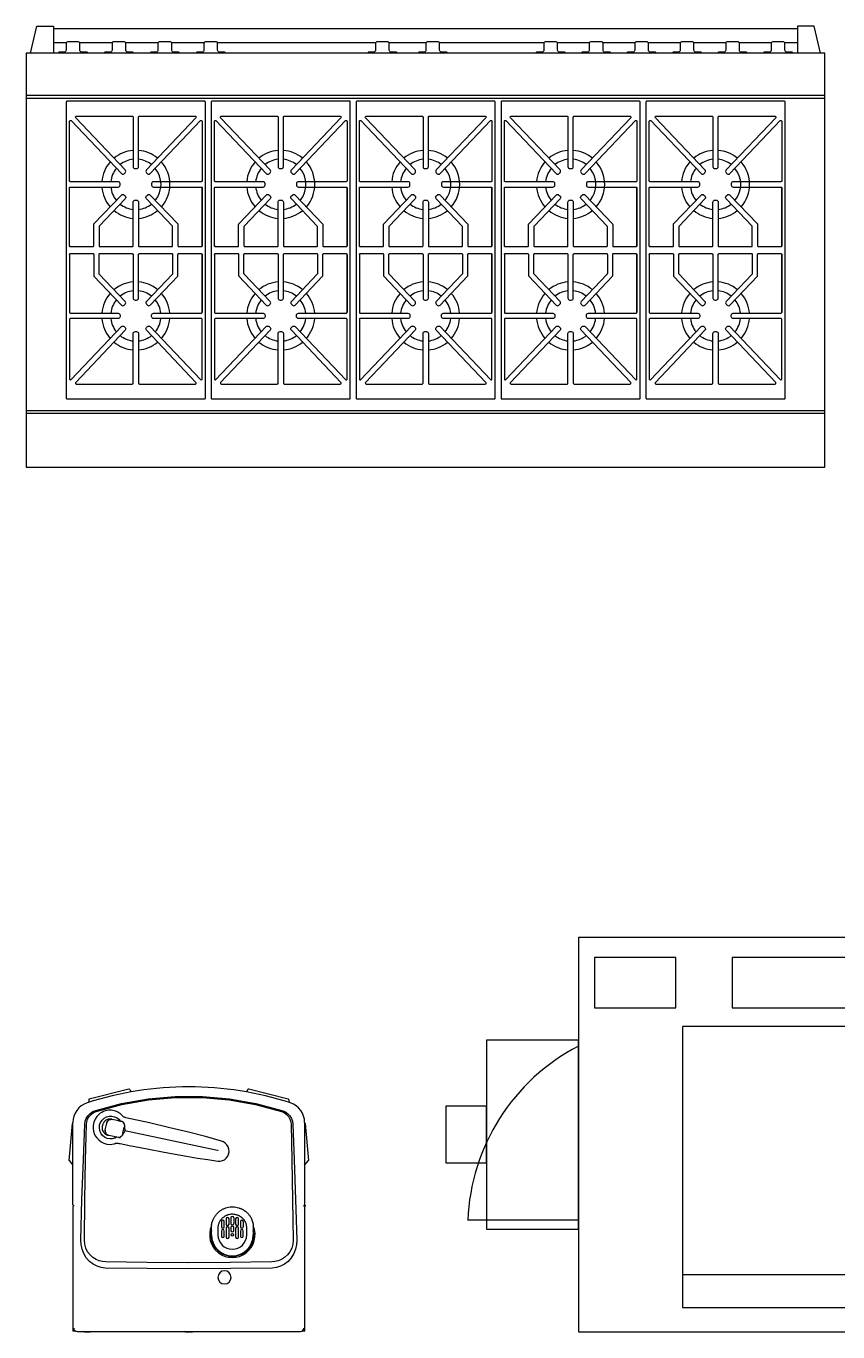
# Model space of a CAD drawing. Header units: inches. Extents: x -39 to 813, y -196 to 380.
# Drawn here: x 521.6 to 583.4, y 96.7 to 195.9 of the extents above; entities that cross this region are included whole.
import ezdxf

# ---------------------------------------------------------------- set-up
doc = ezdxf.new("R2010")
doc.units = ezdxf.units.IN
doc.header["$LTSCALE"] = 0.5
doc.header["$MEASUREMENT"] = 0
doc.layers.add('AB-FIXT', color=1, linetype='Continuous')

# ---------------------------------------------------------------- blocks, each defined once
blk = doc.blocks.new('PL-DrinkFount4')
at = {"ltscale": 0.5}
for p, q in [((-4.562, 18.457), (-7.566, 17.708)), ((-4.495, 18.428), (-4.393, 18.244)), ((4.495, 18.428), (4.393, 18.244)), ((7.566, 17.708), (4.562, 18.457)), ((-7.612, 17.657), (-7.634, 17.441)), ((7.612, 17.657), (7.634, 17.441)), ((-9.104, 13.043), (-8.854, 15.855)), ((-8.813, 15.866), (-8.854, 15.855)), ((2.193, 13.794), (-4.859, 15.293)), ((-4.855, 15.312), (2.193, 13.813)), ((8.813, 15.866), (8.854, 15.855)), ((8.854, 15.855), (9.104, 13.043)), ((-9.104, 13.043), (-8.813, 12.685)), ((2.193, 13.813), (2.194, 13.813)), ((2.194, 13.813), (2.194, 13.813)), ((8.813, 12.685), (9.104, 13.043)), ((2.484, 8.391), (2.484, 7.984)), ((2.702, 7.984), (2.702, 8.391)), ((2.844, 8.591), (2.844, 8.184)), ((3.062, 8.184), (3.062, 8.591)), ((3.204, 8.661), (3.204, 8.254)), ((3.422, 8.661), (3.422, 8.254)), ((3.564, 8.591), (3.564, 8.184)), ((3.782, 8.184), (3.782, 8.591)), ((3.924, 8.391), (3.924, 7.984)), ((4.142, 8.391), (4.142, 7.984)), ((4.907, 7.961), (4.907, 7.38)), ((1.719, 7.38), (1.719, 7.916)), ((2.219, 7.911), (2.219, 7.38)), ((2.484, 7.671), (2.484, 7.279)), ((2.702, 7.279), (2.702, 7.671)), ((2.844, 7.881), (2.844, 7.199)), ((3.062, 7.199), (3.062, 7.881)), ((3.204, 7.941), (3.204, 7.719)), ((3.422, 7.719), (3.422, 7.941)), ((3.564, 7.881), (3.564, 7.199)), ((3.782, 7.199), (3.782, 7.881)), ((3.924, 7.671), (3.924, 7.279)), ((4.142, 7.279), (4.142, 7.671)), ((4.407, 7.38), (4.407, 7.928)), ((-7.943, 0), (-7.973, 0.03)), ((-7.943, 0), (-7.493, 0)), ((-7.463, 0.03), (-7.493, 0)), ((-0.285, 0), (-0.315, 0.03)), ((-0.285, 0), (0.285, 0)), ((0.285, 0), (0.315, 0.03)), ((7.463, 0.03), (7.493, 0)), ((7.973, 0.03), (7.943, 0)), ((7.943, 0), (7.493, 0))]:
    blk.add_line(p, q, dxfattribs=at)
for p, q in [((-8.813, 9.672), (-8.813, 15.922)), ((-5.881, 16.164), (-5.82, 16.157)), ((-5.82, 16.157), (-5.864, 16.164)), ((-5.066, 15.997), (-5.82, 16.157)), ((-5.547, 16.099), (-5.55, 16.1)), ((-5.546, 16.099), (-5.547, 16.099)), ((-5.354, 16.058), (-5.438, 16.076)), ((-5.354, 16.058), (-5.066, 15.997)), ((-4.981, 15.952), (-4.978, 15.949)), ((-4.978, 15.95), (-4.981, 15.952)), ((-4.975, 15.947), (-4.978, 15.95)), ((-4.97, 15.942), (-4.975, 15.947)), ((-4.97, 15.935), (-4.971, 15.935)), ((-4.967, 15.938), (-4.97, 15.942)), ((-4.968, 15.911), (-4.964, 15.916)), ((-4.964, 15.933), (-4.967, 15.938)), ((-4.962, 15.928), (-4.964, 15.933)), ((7.048, 16.761), (7.045, 16.752)), ((8.813, 15.922), (8.813, 9.672)), ((-6.347, 15.375), (-6.243, 15.864)), ((-6.139, 14.953), (-6.123, 14.947)), ((-5.346, 14.779), (-6.08, 14.935)), ((-5.006, 15.09), (-4.902, 15.579)), ((-4.934, 15.844), (-4.924, 15.829)), ((-4.929, 15.837), (-4.924, 15.829)), ((-5.81, 14.877), (-5.807, 14.877)), ((-5.807, 14.877), (-5.806, 14.876)), ((-5.697, 14.853), (-5.614, 14.836)), ((-5.346, 14.779), (-5.614, 14.835)), ((-5.346, 14.779), (-5.326, 14.774)), ((-5.294, 14.771), (-5.326, 14.774)), ((-5.26, 14.773), (-5.227, 14.781)), ((-5.226, 14.782), (-5.23, 14.781)), ((-5.227, 14.781), (-5.23, 14.781)), ((-5.227, 14.781), (-5.222, 14.783)), ((-5.222, 14.783), (-5.216, 14.786)), ((-5.216, 14.786), (-5.211, 14.788)), ((-5.214, 14.792), (-5.213, 14.792)), ((-5.211, 14.788), (-5.207, 14.791)), ((-5.202, 14.816), (-5.208, 14.811)), ((-5.202, 14.813), (-5.202, 14.813)), ((-5.127, 14.87), (-5.135, 14.864)), ((-8.812, 9.519), (-8.812, 0.085)), ((-8.788, 9.624), (-8.788, 9.567)), ((8.788, 9.567), (8.788, 9.624)), ((8.812, 9.519), (8.812, 0.085)), ((8.837, 9.624), (8.837, 9.567)), ((-8.602, 0.055), (-8.782, 0.055)), ((-8.5, 0.03), (8.5, 0.03)), ((8.782, 0.055), (8.609, 0.055))]:
    blk.add_line(p, q)
at = {"ltscale": 0.5, "flags": 128}
for points in [[(6.348, 4.857), (3.176, 4.812), (0, 4.797), (-3.176, 4.812), (-6.348, 4.857), (-6.665, 4.892), (-6.98, 4.988), (-7.283, 5.146), (-7.56, 5.364), (-7.798, 5.635), (-7.986, 5.948), (-8.115, 6.287), (-8.187, 6.635), (-8.207, 6.979), (-8.128, 10.057), (-8.011, 13.071), (-7.913, 15.793), (-7.884, 16.011), (-7.805, 16.23), (-7.675, 16.436), (-7.502, 16.614), (-7.297, 16.751), (-7.077, 16.844), (-5.106, 17.372), (-3.085, 17.729), (-1.032, 17.91), (1.032, 17.91), (3.085, 17.729), (5.106, 17.372), (7.077, 16.844), (7.297, 16.751), (7.502, 16.614), (7.675, 16.436), (7.805, 16.23), (7.884, 16.011), (7.913, 15.793), (8.011, 13.071), (8.128, 10.057), (8.207, 6.979), (8.187, 6.635), (8.115, 6.287), (7.986, 5.948), (7.798, 5.635), (7.56, 5.364), (7.283, 5.146), (6.98, 4.988), (6.665, 4.892)], [(-7.942, 6.967), (-7.901, 10.042), (-7.849, 13.057), (-7.782, 15.779), (-7.757, 15.975), (-7.693, 16.174), (-7.585, 16.367), (-7.435, 16.537), (-7.251, 16.671), (-7.048, 16.761), (-5.085, 17.287), (-3.072, 17.643), (-1.028, 17.822), (1.028, 17.822), (3.072, 17.643), (5.085, 17.287), (7.048, 16.761), (7.251, 16.671), (7.435, 16.537), (7.585, 16.367), (7.693, 16.174), (7.757, 15.974), (7.782, 15.779), (7.849, 13.057), (7.901, 10.042), (7.942, 6.967), (7.918, 6.669), (7.835, 6.374), (7.697, 6.098), (7.512, 5.857), (7.293, 5.66), (7.054, 5.511), (6.806, 5.407), (6.557, 5.346), (6.313, 5.323), (3.158, 5.278), (0, 5.262), (-3.158, 5.278), (-6.313, 5.323), (-6.557, 5.346), (-6.806, 5.407), (-7.054, 5.511), (-7.293, 5.66), (-7.512, 5.857), (-7.697, 6.098), (-7.835, 6.374), (-7.918, 6.669)]]:
    blk.add_lwpolyline(points, close=True, dxfattribs=at)
for points in [[(-4.991, 16.367), (-5.063, 16.456), (-5.141, 16.535), (-5.223, 16.604), (-5.31, 16.664), (-5.4, 16.715), (-5.492, 16.758), (-5.586, 16.793), (-5.684, 16.82), (-5.784, 16.84), (-5.889, 16.852), (-5.999, 16.855), (-6.114, 16.848), (-6.235, 16.83), (-6.361, 16.798), (-6.487, 16.753), (-6.612, 16.693), (-6.73, 16.619), (-6.841, 16.534), (-6.99, 16.381), (-7.127, 16.177), (-7.228, 15.936), (-7.278, 15.682), (-7.281, 15.44), (-7.251, 15.266), (-7.195, 15.09), (-7.111, 14.916), (-6.996, 14.748), (-6.85, 14.593), (-6.673, 14.459), (-6.466, 14.353), (-6.234, 14.285), (-5.98, 14.261), (-5.71, 14.293)], [(-5.488, 14.809), (-5.608, 14.738), (-5.801, 14.682), (-6.007, 14.673), (-6.213, 14.716), (-6.403, 14.808), (-6.566, 14.944), (-6.692, 15.116), (-6.773, 15.313), (-6.803, 15.523), (-6.782, 15.734), (-6.71, 15.932), (-6.593, 16.106), (-6.438, 16.247), (-6.254, 16.347), (-6.052, 16.4), (-5.843, 16.404), (-5.64, 16.358), (-5.455, 16.266), (-5.302, 16.137), (-5.227, 16.031)], [(-4.78, 16.286), (-4.818, 16.296), (-4.856, 16.307), (-4.894, 16.32), (-4.93, 16.335), (-4.964, 16.351), (-4.991, 16.367)], [(-4.225, 14.114), (-3.049, 13.882), (-1.991, 13.682), (-1.036, 13.508), (-0.162, 13.357), (0.654, 13.222), (1.438, 13.101), (2.219, 12.989), (2.393, 12.986), (2.558, 13.021), (2.713, 13.095), (2.85, 13.206), (2.958, 13.35), (3.03, 13.519), (3.06, 13.7), (3.047, 13.885), (2.992, 14.062), (2.899, 14.22), (2.777, 14.349), (2.637, 14.445), (2.487, 14.505), (1.26, 14.846), (-0.029, 15.181), (-1.432, 15.526), (-3, 15.891), (-4.78, 16.286)], [(-5.71, 14.293), (-5.659, 14.308), (-5.611, 14.324), (-5.565, 14.341)], [(-5.565, 14.341), (-5.508, 14.346), (-5.444, 14.347), (-5.374, 14.344), (-5.301, 14.335), (-5.227, 14.32)], [(-5.227, 14.32), (-4.863, 14.24), (-4.529, 14.171), (-4.225, 14.114)], [(2.194, 13.813), (2.194, 13.813), (2.195, 13.812), (2.197, 13.811), (2.198, 13.808), (2.199, 13.805), (2.199, 13.802), (2.198, 13.799), (2.197, 13.797), (2.196, 13.795), (2.194, 13.794), (2.193, 13.794), (2.193, 13.794), (2.193, 13.794)]]:
    blk.add_lwpolyline(points, dxfattribs=at)
for points in [[(-6.012, 16.171), (-6.025, 16.171), (-6.039, 16.171), (-6.054, 16.17), (-6.073, 16.169), (-6.1, 16.166), (-6.138, 16.159), (-6.185, 16.147), (-6.238, 16.127), (-6.295, 16.098), (-6.352, 16.058), (-6.408, 16.007), (-6.457, 15.947), (-6.496, 15.883)], [(-6.243, 15.864), (-6.224, 15.926), (-6.195, 15.985), (-6.158, 16.037), (-6.112, 16.082), (-6.06, 16.119), (-6.003, 16.145), (-5.943, 16.16), (-5.881, 16.164)], [(-5.864, 16.164), (-5.881, 16.164), (-5.943, 16.16), (-6.003, 16.145), (-6.06, 16.119), (-6.112, 16.082), (-6.158, 16.037), (-6.195, 15.985), (-6.224, 15.926), (-6.243, 15.864)], [(-5.922, 16.168), (-5.939, 16.169), (-5.956, 16.169), (-5.971, 16.17), (-5.986, 16.171), (-5.999, 16.171), (-6.012, 16.171)], [(-5.928, 16.171), (-5.967, 16.171), (-5.994, 16.171)], [(-5.928, 16.171), (-5.887, 16.168), (-5.864, 16.164)], [(-5.864, 16.164), (-5.883, 16.165), (-5.903, 16.166), (-5.922, 16.168)], [(-4.978, 15.95), (-5.005, 15.971), (-5.036, 15.988), (-5.066, 15.997)], [(-5.066, 15.997), (-5.035, 15.987), (-5.007, 15.972), (-4.981, 15.952)], [(-4.978, 15.949), (-4.975, 15.946), (-4.973, 15.944)], [(-4.971, 15.935), (-4.973, 15.935), (-4.975, 15.935), (-4.976, 15.935), (-4.977, 15.934), (-4.977, 15.933), (-4.978, 15.932), (-4.977, 15.93), (-4.977, 15.928), (-4.976, 15.925), (-4.975, 15.922), (-4.974, 15.918), (-4.972, 15.914)], [(-4.973, 15.944), (-4.971, 15.942), (-4.97, 15.94), (-4.969, 15.938), (-4.969, 15.937), (-4.968, 15.936), (-4.969, 15.935), (-4.969, 15.935), (-4.969, 15.935), (-4.97, 15.935)], [(-4.972, 15.914), (-4.97, 15.908), (-4.967, 15.902), (-4.963, 15.895), (-4.959, 15.887), (-4.955, 15.878), (-4.95, 15.869), (-4.943, 15.857), (-4.934, 15.844)], [(-4.97, 15.915), (-4.968, 15.917), (-4.967, 15.924), (-4.968, 15.93), (-4.971, 15.935)], [(-4.968, 15.91), (-4.97, 15.914), (-4.971, 15.917), (-4.971, 15.919), (-4.971, 15.919)], [(-4.97, 15.913), (-4.967, 15.917), (-4.966, 15.924), (-4.967, 15.93), (-4.97, 15.935)], [(-4.929, 15.837), (-4.93, 15.839), (-4.937, 15.85), (-4.943, 15.86), (-4.948, 15.869), (-4.953, 15.877), (-4.957, 15.884), (-4.96, 15.891), (-4.962, 15.897), (-4.965, 15.902), (-4.967, 15.906), (-4.968, 15.91)], [(-4.964, 15.916), (-4.962, 15.922), (-4.962, 15.928)], [(-6.572, 15.678), (-6.579, 15.638), (-6.585, 15.592), (-6.588, 15.546), (-6.588, 15.501), (-6.586, 15.46)], [(-6.586, 15.46), (-6.576, 15.383), (-6.554, 15.306), (-6.522, 15.236), (-6.484, 15.175), (-6.443, 15.126), (-6.402, 15.086), (-6.364, 15.057), (-6.334, 15.037), (-6.312, 15.024), (-6.295, 15.016), (-6.282, 15.01), (-6.27, 15.004), (-6.258, 14.999)], [(-6.496, 15.883), (-6.515, 15.846), (-6.533, 15.805), (-6.549, 15.762), (-6.562, 15.718), (-6.572, 15.678)], [(-6.347, 15.375), (-6.355, 15.31), (-6.353, 15.245), (-6.339, 15.181), (-6.316, 15.122), (-6.283, 15.068), (-6.242, 15.02), (-6.193, 14.982), (-6.139, 14.953)], [(-6.08, 14.935), (-6.139, 14.953), (-6.193, 14.982), (-6.242, 15.02), (-6.283, 15.068), (-6.316, 15.122), (-6.339, 15.181), (-6.353, 15.245), (-6.355, 15.31), (-6.347, 15.375)], [(-6.258, 14.999), (-6.246, 14.994), (-6.233, 14.988), (-6.219, 14.983), (-6.203, 14.977), (-6.186, 14.97)], [(-6.244, 14.993), (-6.22, 14.982), (-6.184, 14.967)], [(-6.186, 14.97), (-6.167, 14.963), (-6.145, 14.955), (-6.123, 14.947)], [(-6.08, 14.935), (-6.145, 14.952), (-6.184, 14.967)], [(-5.006, 15.09), (-5.016, 15.051), (-5.028, 15.018), (-5.04, 14.99), (-5.053, 14.966), (-5.066, 14.944), (-5.08, 14.924), (-5.095, 14.905), (-5.111, 14.887), (-5.127, 14.87)], [(-5.034, 15.005), (-4.992, 15.052), (-4.938, 15.133), (-4.919, 15.176)], [(-4.893, 15.213), (-4.923, 15.17), (-4.959, 15.131), (-5.001, 15.1), (-5.005, 15.098)], [(-4.924, 15.829), (-4.915, 15.807), (-4.908, 15.784), (-4.902, 15.761), (-4.898, 15.737), (-4.895, 15.712), (-4.893, 15.684), (-4.893, 15.654), (-4.896, 15.619), (-4.902, 15.579)], [(-4.849, 15.42), (-4.859, 15.472), (-4.876, 15.522), (-4.902, 15.568), (-4.904, 15.571)], [(-4.857, 15.464), (-4.858, 15.512), (-4.874, 15.608), (-4.893, 15.667)], [(-4.855, 15.313), (-4.87, 15.262), (-4.893, 15.213)], [(-4.855, 15.313), (-4.848, 15.366), (-4.849, 15.42)], [(-5.326, 14.774), (-5.294, 14.771), (-5.26, 14.773)], [(-5.23, 14.781), (-5.262, 14.773), (-5.294, 14.771)], [(-5.219, 14.785), (-5.222, 14.784), (-5.226, 14.782)], [(-5.208, 14.811), (-5.212, 14.807), (-5.215, 14.803), (-5.217, 14.801), (-5.218, 14.798), (-5.219, 14.796), (-5.218, 14.795), (-5.217, 14.793), (-5.214, 14.792)], [(-5.213, 14.792), (-5.212, 14.792), (-5.212, 14.792), (-5.212, 14.791), (-5.212, 14.79), (-5.213, 14.79), (-5.213, 14.789), (-5.215, 14.788), (-5.217, 14.786), (-5.219, 14.785)], [(-5.205, 14.811), (-5.204, 14.807), (-5.205, 14.801), (-5.209, 14.796), (-5.214, 14.792)], [(-5.204, 14.811), (-5.203, 14.807), (-5.204, 14.801), (-5.208, 14.795), (-5.213, 14.792)], [(-5.208, 14.807), (-5.208, 14.807), (-5.207, 14.807), (-5.206, 14.809), (-5.204, 14.811)], [(-5.207, 14.791), (-5.203, 14.795), (-5.2, 14.8), (-5.2, 14.807), (-5.202, 14.813)], [(-5.204, 14.811), (-5.202, 14.814), (-5.199, 14.816), (-5.195, 14.82), (-5.191, 14.823), (-5.187, 14.827), (-5.182, 14.831)], [(-5.127, 14.87), (-5.145, 14.859), (-5.161, 14.848), (-5.176, 14.838), (-5.187, 14.829), (-5.196, 14.822), (-5.202, 14.816)], [(-5.182, 14.831), (-5.176, 14.836), (-5.17, 14.841), (-5.163, 14.846), (-5.155, 14.852), (-5.146, 14.858), (-5.135, 14.864)]]:
    blk.add_lwpolyline(points)
at = {"ltscale": 0.5}
blk.add_circle((3.313, 7.38), 0.0935, dxfattribs=at)
for centre, radius, start, end in [((0, -6.431), 25.063, 72.0305, 107.9695), ((-7.25, 15.922), 1.563, 107.9695, 180), ((7.25, 15.922), 1.563, 0, 72.0305), ((-8.75, 9.672), 0.0625, 180, 270), ((-8.749, 9.519), 0.0625, 90, 180), ((8.75, 9.519), 0.0625, 0, 90), ((8.751, 9.672), 0.0625, 270, 0), ((8.875, 9.672), 0.0625, 180, 270), ((8.876, 9.519), 0.0625, 90, 180), ((-8.782, 0.085), 0.03, 180, 270), ((-8.5, 0.28), 0.25, 180.00011, 270.00025), ((8.5, 0.28), 0.25, 270, 359.99989), ((8.782, 0.085), 0.03, 270, 0)]:
    blk.add_arc(centre, radius, start, end)
for centre, radius, start, end in [((-4.548, 18.399), 0.06, 29, 104), ((4.548, 18.399), 0.06, 76, 151), ((-7.552, 17.65), 0.06, 104, 174), ((7.552, 17.65), 0.06, 6, 76), ((3.313, 7.38), 1.728, 156.71278, 22.9329), ((2.593, 8.391), 0.109, 0, 180), ((2.593, 7.984), 0.109, 180, 0), ((2.953, 8.591), 0.109, 0, 180), ((2.953, 8.184), 0.109, 180, 0), ((2.953, 7.881), 0.109, 0, 180), ((3.313, 8.661), 0.109, 0, 180), ((3.313, 8.254), 0.109, 180, 0), ((3.313, 7.941), 0.109, 0, 180), ((3.673, 8.591), 0.109, 0, 180), ((3.673, 8.184), 0.109, 180, 0), ((3.673, 7.881), 0.109, 0, 180), ((4.033, 8.391), 0.109, 0, 180), ((4.033, 7.984), 0.109, 180, 0), ((3.313, 7.38), 1.628, 168.34953, 11.65029), ((3.313, 7.38), 1.594, 180, 0), ((3.313, 7.38), 1.094, 180, 0), ((2.593, 7.671), 0.109, 0, 180), ((2.593, 7.279), 0.109, 180, 0), ((2.953, 7.199), 0.109, 180, 0), ((3.313, 7.719), 0.109, 180, 0), ((3.673, 7.199), 0.109, 180, 0), ((4.033, 7.671), 0.109, 0, 180), ((4.033, 7.279), 0.109, 180, 0), ((2.718, 4.146), 0.5, 180.00004, 179.81752)]:
    blk.add_arc(centre, radius, start, end, dxfattribs=at)
for points in [[(1.974, 8.777), (2.02, 8.845), (2.073, 8.913), (2.129, 8.979), (2.185, 9.038), (2.24, 9.091), (2.291, 9.135), (2.333, 9.17)], [(2.333, 9.17), (2.516, 9.293), (2.714, 9.391), (2.924, 9.46), (3.141, 9.499), (3.361, 9.509), (3.581, 9.487), (3.795, 9.436)], [(3.583, 8.911), (3.43, 8.937), (3.286, 8.943), (3.152, 8.932), (3.033, 8.908), (2.929, 8.876), (2.839, 8.839)], [(3.795, 9.436), (3.889, 9.403), (3.969, 9.37), (4.039, 9.336), (4.1, 9.304), (4.154, 9.272), (4.201, 9.242), (4.243, 9.214), (4.282, 9.187)], [(4.282, 9.187), (4.335, 9.147), (4.39, 9.102), (4.448, 9.049), (4.511, 8.986), (4.576, 8.91), (4.644, 8.82), (4.712, 8.711), (4.775, 8.587), (4.829, 8.448), (4.871, 8.295), (4.898, 8.132), (4.907, 7.961)], [(1.719, 7.916), (1.722, 8.009), (1.73, 8.105), (1.745, 8.202)], [(1.745, 8.202), (1.779, 8.349), (1.823, 8.48), (1.872, 8.594), (1.923, 8.692), (1.974, 8.777)], [(2.297, 8.292), (2.254, 8.168), (2.228, 8.04), (2.219, 7.911)], [(2.398, 8.474), (2.365, 8.423), (2.331, 8.362), (2.297, 8.292)], [(2.839, 8.839), (2.785, 8.813), (2.721, 8.777), (2.654, 8.732), (2.584, 8.678), (2.517, 8.615), (2.454, 8.546), (2.398, 8.474)], [(4.055, 8.67), (4.019, 8.699), (3.979, 8.729), (3.935, 8.759), (3.883, 8.791), (3.823, 8.823), (3.755, 8.854), (3.675, 8.884), (3.583, 8.911)], [(4.405, 7.996), (4.392, 8.099), (4.369, 8.194), (4.34, 8.28), (4.305, 8.357), (4.267, 8.424), (4.228, 8.483), (4.19, 8.533), (4.153, 8.576), (4.118, 8.612), (4.086, 8.643), (4.055, 8.67)], [(4.407, 7.928), (4.407, 7.951), (4.406, 7.974), (4.405, 7.996)]]:
    blk.add_spline(points, degree=3, dxfattribs=at)
blk = doc.blocks.new('COMMERICAL STOVE')
for p, q in [((-28.298, 33.339), (28.298, 33.339)), ((-27.31, 32.264), (-28.298, 32.264)), ((-23.816, 32.264), (-26.303, 32.264)), ((-20.323, 32.264), (-22.81, 32.264)), ((-16.829, 32.264), (-19.317, 32.264)), ((-3.779, 32.264), (-15.823, 32.264)), ((0.056, 32.264), (-2.773, 32.264)), ((9.024, 32.264), (1.062, 32.264)), ((12.482, 32.264), (10.03, 32.264)), ((15.94, 32.264), (13.488, 32.264)), ((19.399, 32.264), (16.947, 32.264)), ((22.857, 32.264), (20.405, 32.264)), ((26.316, 32.264), (23.863, 32.264)), ((28.298, 32.264), (27.322, 32.264)), ((30.373, 28.241), (-30.373, 28.241)), ((30.373, 28.031), (-30.373, 28.031)), ((-30.373, 4.297), (30.373, 4.297)), ((-30.373, 4.087), (30.373, 4.087))]:
    blk.add_line(p, q)
for points in [[(-30.038, 31.469), (-29.565, 33.525), (-28.298, 33.525), (-28.298, 31.469)], [(30.038, 31.469), (29.565, 33.525), (28.298, 33.525), (28.298, 31.469)]]:
    blk.add_lwpolyline(points)
for points in [[(-25.693, 31.469), (-25.693, 31.469, 0.414214), (-25.766, 31.541), (-26.135, 31.541, -0.414214), (-26.285, 31.691), (-26.285, 32.192, 0.414214), (-26.435, 32.342), (-27.178, 32.342, 0.414214), (-27.328, 32.192), (-27.328, 31.691, -0.414214), (-27.478, 31.541), (-27.847, 31.541, 0.414214), (-27.92, 31.469), (-27.92, 31.469)], [(-22.2, 31.469), (-22.2, 31.469, 0.414214), (-22.272, 31.541), (-22.641, 31.541, -0.414214), (-22.791, 31.691), (-22.791, 32.192, 0.414214), (-22.941, 32.342), (-23.685, 32.342, 0.414214), (-23.835, 32.192), (-23.835, 31.691, -0.414214), (-23.985, 31.541), (-24.354, 31.541, 0.414214), (-24.426, 31.469), (-24.426, 31.469)], [(-18.706, 31.469), (-18.706, 31.469, 0.414214), (-18.779, 31.541), (-19.148, 31.541, -0.414214), (-19.298, 31.691), (-19.298, 32.192, 0.414214), (-19.448, 32.342), (-20.191, 32.342, 0.414214), (-20.341, 32.192), (-20.341, 31.691, -0.414214), (-20.491, 31.541), (-20.86, 31.541, 0.414214), (-20.933, 31.469), (-20.933, 31.469)], [(-15.213, 31.469), (-15.213, 31.469, 0.414214), (-15.285, 31.541), (-15.654, 31.541, -0.414214), (-15.804, 31.691), (-15.804, 32.192, 0.414214), (-15.954, 32.342), (-16.698, 32.342, 0.414214), (-16.848, 32.192), (-16.848, 31.691, -0.414214), (-16.998, 31.541), (-17.367, 31.541, 0.414214), (-17.439, 31.469), (-17.439, 31.469)], [(-2.162, 31.469), (-2.162, 31.469, 0.414214), (-2.235, 31.541), (-2.604, 31.541, -0.414214), (-2.754, 31.691), (-2.754, 32.192, 0.414214), (-2.904, 32.342), (-3.647, 32.342, 0.414214), (-3.797, 32.192), (-3.797, 31.691, -0.414214), (-3.947, 31.541), (-4.316, 31.541, 0.414214), (-4.389, 31.469), (-4.389, 31.469)], [(1.672, 31.469), (1.672, 31.469, 0.414214), (1.6, 31.541), (1.231, 31.541, -0.414214), (1.081, 31.691), (1.081, 32.192, 0.414214), (0.931, 32.342), (0.187, 32.342, 0.414214), (0.037, 32.192), (0.037, 31.691, -0.414214), (-0.113, 31.541), (-0.482, 31.541, 0.414214), (-0.554, 31.469), (-0.554, 31.469)], [(10.64, 31.469), (10.64, 31.469, 0.414214), (10.567, 31.541), (10.198, 31.541, -0.414214), (10.048, 31.691), (10.048, 32.192, 0.414214), (9.898, 32.342), (9.155, 32.342, 0.414214), (9.005, 32.192), (9.005, 31.691, -0.414214), (8.855, 31.541), (8.486, 31.541, 0.414214), (8.413, 31.469), (8.413, 31.469)], [(14.098, 31.469), (14.098, 31.469, 0.414214), (14.026, 31.541), (13.657, 31.541, -0.414214), (13.507, 31.691), (13.507, 32.192, 0.414214), (13.357, 32.342), (12.613, 32.342, 0.414214), (12.463, 32.192), (12.463, 31.691, -0.414214), (12.313, 31.541), (11.944, 31.541, 0.414214), (11.872, 31.469), (11.872, 31.469)], [(17.557, 31.469), (17.557, 31.469, 0.414214), (17.484, 31.541), (17.115, 31.541, -0.414214), (16.965, 31.691), (16.965, 32.192, 0.414214), (16.815, 32.342), (16.072, 32.342, 0.414214), (15.922, 32.192), (15.922, 31.691, -0.414214), (15.772, 31.541), (15.403, 31.541, 0.414214), (15.33, 31.469), (15.33, 31.469)], [(21.015, 31.469), (21.015, 31.469, 0.414214), (20.943, 31.541), (20.574, 31.541, -0.414214), (20.424, 31.691), (20.424, 32.192, 0.414214), (20.274, 32.342), (19.53, 32.342, 0.414214), (19.38, 32.192), (19.38, 31.691, -0.414214), (19.23, 31.541), (18.861, 31.541, 0.414214), (18.789, 31.469), (18.789, 31.469)], [(24.474, 31.469), (24.474, 31.469, 0.414214), (24.401, 31.541), (24.032, 31.541, -0.414214), (23.882, 31.691), (23.882, 32.192, 0.414214), (23.732, 32.342), (22.989, 32.342, 0.414214), (22.839, 32.192), (22.839, 31.691, -0.414214), (22.689, 31.541), (22.319, 31.541, 0.414214), (22.247, 31.469), (22.247, 31.469)], [(27.932, 31.469), (27.932, 31.469, 0.414214), (27.859, 31.541), (27.49, 31.541, -0.414214), (27.34, 31.691), (27.34, 32.192, 0.414214), (27.19, 32.342), (26.447, 32.342, 0.414214), (26.297, 32.192), (26.297, 31.691, -0.414214), (26.147, 31.541), (25.778, 31.541, 0.414214), (25.705, 31.469), (25.705, 31.469)], [(-27.067, 16.821), (-27.067, 21.222, -0.414214), (-27.001, 21.288), (-23.376, 21.288, 0.414214), (-23.225, 21.439), (-23.225, 21.543, 0.414214), (-23.376, 21.695), (-27.001, 21.695, -0.414214), (-27.067, 21.761), (-27.067, 26.295, -0.677687), (-26.954, 26.341), (-23.127, 22.308, 0.414214), (-22.913, 22.302), (-22.837, 22.374, 0.414214), (-22.832, 22.588), (-26.602, 26.561, -0.658753), (-26.554, 26.672), (-22.296, 26.672, -0.414214), (-22.23, 26.606), (-22.23, 22.841, 0.414214), (-22.079, 22.69), (-21.975, 22.69, 0.414214), (-21.824, 22.841), (-21.824, 26.606, -0.414214), (-21.758, 26.672), (-17.499, 26.672, -0.658753), (-17.452, 26.561), (-21.222, 22.588, 0.414214), (-21.216, 22.374), (-21.141, 22.302, 0.414214), (-20.927, 22.308), (-17.1, 26.341, -0.677687), (-16.986, 26.295), (-16.986, 21.761, -0.414214), (-17.052, 21.695), (-20.677, 21.695, 0.414214), (-20.829, 21.543), (-20.829, 21.439, 0.414214), (-20.677, 21.288), (-17.052, 21.288, -0.414214), (-16.986, 21.222)], [(-16.044, 16.821), (-16.044, 21.222, -0.414214), (-15.979, 21.288), (-12.354, 21.288, 0.414214), (-12.202, 21.439), (-12.202, 21.543, 0.414214), (-12.354, 21.695), (-15.979, 21.695, -0.414214), (-16.044, 21.761), (-16.044, 26.295, -0.677687), (-15.931, 26.341), (-12.104, 22.308, 0.414214), (-11.89, 22.302), (-11.814, 22.374, 0.414214), (-11.809, 22.588), (-15.579, 26.561, -0.658753), (-15.531, 26.672), (-11.273, 26.672, -0.414214), (-11.207, 26.606), (-11.207, 22.841, 0.414214), (-11.056, 22.69), (-10.952, 22.69, 0.414214), (-10.801, 22.841), (-10.801, 26.606, -0.414214), (-10.735, 26.672), (-6.476, 26.672, -0.658753), (-6.429, 26.561), (-10.199, 22.588, 0.414214), (-10.193, 22.374), (-10.118, 22.302, 0.414214), (-9.904, 22.308), (-6.077, 26.341, -0.677687), (-5.963, 26.295), (-5.963, 21.761, -0.414214), (-6.029, 21.695), (-9.654, 21.695, 0.414214), (-9.806, 21.543), (-9.806, 21.439, 0.414214), (-9.654, 21.288), (-6.029, 21.288, -0.414214), (-5.963, 21.222)], [(-5.021, 16.821), (-5.021, 21.222, -0.414214), (-4.956, 21.288), (-1.331, 21.288, 0.414214), (-1.179, 21.439), (-1.179, 21.543, 0.414214), (-1.331, 21.695), (-4.956, 21.695, -0.414214), (-5.021, 21.761), (-5.021, 26.295, -0.677687), (-4.908, 26.341), (-1.081, 22.308, 0.414214), (-0.867, 22.302), (-0.791, 22.374, 0.414214), (-0.786, 22.588), (-4.556, 26.561, -0.658753), (-4.508, 26.672), (-0.25, 26.672, -0.414214), (-0.184, 26.606), (-0.184, 22.841, 0.414214), (-0.033, 22.69), (0.071, 22.69, 0.414214), (0.222, 22.841), (0.222, 26.606, -0.414214), (0.288, 26.672), (4.547, 26.672, -0.658753), (4.594, 26.561), (0.824, 22.588, 0.414214), (0.829, 22.374), (0.905, 22.302, 0.414214), (1.119, 22.308), (4.946, 26.341, -0.677687), (5.06, 26.295), (5.06, 21.761, -0.414214), (4.994, 21.695), (1.369, 21.695, 0.414214), (1.217, 21.543), (1.217, 21.439, 0.414214), (1.369, 21.288), (4.994, 21.288, -0.414214), (5.06, 21.222)], [(6.002, 16.821), (6.002, 21.222, -0.414214), (6.067, 21.288), (9.692, 21.288, 0.414214), (9.844, 21.439), (9.844, 21.543, 0.414214), (9.692, 21.695), (6.067, 21.695, -0.414214), (6.002, 21.761), (6.002, 26.295, -0.677687), (6.115, 26.341), (9.942, 22.308, 0.414214), (10.156, 22.302), (10.232, 22.374, 0.414214), (10.237, 22.588), (6.467, 26.561, -0.658753), (6.515, 26.672), (10.773, 26.672, -0.414214), (10.839, 26.606), (10.839, 22.841, 0.414214), (10.99, 22.69), (11.094, 22.69, 0.414214), (11.245, 22.841), (11.245, 26.606, -0.414214), (11.311, 26.672), (15.569, 26.672, -0.658753), (15.617, 26.561), (11.847, 22.588, 0.414214), (11.852, 22.374), (11.928, 22.302, 0.414214), (12.142, 22.308), (15.969, 26.341, -0.677687), (16.082, 26.295), (16.082, 21.761, -0.414214), (16.017, 21.695), (12.392, 21.695, 0.414214), (12.24, 21.543), (12.24, 21.439, 0.414214), (12.392, 21.288), (16.017, 21.288, -0.414214), (16.082, 21.222)], [(17.024, 16.821), (17.024, 21.222, -0.414214), (17.09, 21.288), (20.715, 21.288, 0.414214), (20.867, 21.439), (20.867, 21.543, 0.414214), (20.715, 21.695), (17.09, 21.695, -0.414214), (17.024, 21.761), (17.024, 26.295, -0.677687), (17.138, 26.341), (20.965, 22.308, 0.414214), (21.179, 22.302), (21.255, 22.374, 0.414214), (21.26, 22.588), (17.49, 26.561, -0.658753), (17.537, 26.672), (21.796, 26.672, -0.414214), (21.862, 26.606), (21.862, 22.841, 0.414214), (22.013, 22.69), (22.117, 22.69, 0.414214), (22.268, 22.841), (22.268, 26.606, -0.414214), (22.334, 26.672), (26.592, 26.672, -0.658753), (26.64, 26.561), (22.87, 22.588, 0.414214), (22.875, 22.374), (22.951, 22.302, 0.414214), (23.165, 22.308), (26.992, 26.341, -0.677687), (27.105, 26.295), (27.105, 21.761, -0.414214), (27.04, 21.695), (23.415, 21.695, 0.414214), (23.263, 21.543), (23.263, 21.439, 0.414214), (23.415, 21.288), (27.04, 21.288, -0.414214), (27.105, 21.222)], [(-27.001, 16.755, -0.414214), (-27.067, 16.821, 0.414214), (-27.001, 16.755), (-25.292, 16.755, 0.414214), (-25.23, 16.818), (-25.23, 18.432, -0.192117), (-25.212, 18.478), (-23.127, 20.675, -0.414214), (-22.913, 20.681), (-22.837, 20.609, -0.414214), (-22.832, 20.395), (-24.805, 18.316, 0.192117), (-24.823, 18.27), (-24.823, 16.818, 0.414214), (-24.761, 16.755), (-22.296, 16.755, 0.414214), (-22.23, 16.821), (-22.23, 20.141, -0.414214), (-22.079, 20.293), (-21.975, 20.293, -0.414214), (-21.824, 20.141), (-21.824, 16.821, 0.414214), (-21.758, 16.755), (-19.293, 16.755, 0.414214), (-19.231, 16.818), (-19.231, 18.27, 0.192117), (-19.249, 18.316), (-21.222, 20.395, -0.414214), (-21.216, 20.609), (-21.141, 20.681, -0.414214), (-20.927, 20.675), (-18.842, 18.478, -0.192117), (-18.824, 18.432), (-18.824, 16.818, 0.414214), (-18.762, 16.755), (-17.052, 16.755, 0.414214), (-16.986, 16.821), (-16.986, 21.222), (-16.986, 16.801)], [(-15.979, 16.755, -0.414214), (-16.044, 16.821, 0.414214), (-15.979, 16.755), (-14.269, 16.755, 0.414214), (-14.207, 16.818), (-14.207, 18.432, -0.192117), (-14.189, 18.478), (-12.104, 20.675, -0.414214), (-11.89, 20.681), (-11.814, 20.609, -0.414214), (-11.809, 20.395), (-13.782, 18.316, 0.192117), (-13.8, 18.27), (-13.8, 16.818, 0.414214), (-13.738, 16.755), (-11.273, 16.755, 0.414214), (-11.207, 16.821), (-11.207, 20.141, -0.414214), (-11.056, 20.293), (-10.952, 20.293, -0.414214), (-10.801, 20.141), (-10.801, 16.821, 0.414214), (-10.735, 16.755), (-8.27, 16.755, 0.414214), (-8.208, 16.818), (-8.208, 18.27, 0.192117), (-8.226, 18.316), (-10.199, 20.395, -0.414214), (-10.193, 20.609), (-10.118, 20.681, -0.414214), (-9.904, 20.675), (-7.819, 18.478, -0.192117), (-7.801, 18.432), (-7.801, 16.818, 0.414214), (-7.739, 16.755), (-6.029, 16.755, 0.414214), (-5.963, 16.821), (-5.963, 21.222), (-5.963, 16.801)], [(-4.956, 16.755, -0.414214), (-5.021, 16.821, 0.414214), (-4.956, 16.755), (-3.246, 16.755, 0.414214), (-3.184, 16.818), (-3.184, 18.432, -0.192117), (-3.166, 18.478), (-1.081, 20.675, -0.414214), (-0.867, 20.681), (-0.791, 20.609, -0.414214), (-0.786, 20.395), (-2.759, 18.316, 0.192117), (-2.777, 18.27), (-2.777, 16.818, 0.414214), (-2.715, 16.755), (-0.25, 16.755, 0.414214), (-0.184, 16.821), (-0.184, 20.141, -0.414214), (-0.033, 20.293), (0.071, 20.293, -0.414214), (0.222, 20.141), (0.222, 16.821, 0.414214), (0.288, 16.755), (2.753, 16.755, 0.414214), (2.815, 16.818), (2.815, 18.27, 0.192117), (2.797, 18.316), (0.824, 20.395, -0.414214), (0.829, 20.609), (0.905, 20.681, -0.414214), (1.119, 20.675), (3.204, 18.478, -0.192117), (3.222, 18.432), (3.222, 16.818, 0.414214), (3.284, 16.755), (4.994, 16.755, 0.414214), (5.06, 16.821), (5.06, 21.222), (5.06, 16.801)], [(6.067, 16.755, -0.414214), (6.002, 16.821, 0.414214), (6.067, 16.755), (7.777, 16.755, 0.414214), (7.839, 16.818), (7.839, 18.432, -0.192117), (7.857, 18.478), (9.942, 20.675, -0.414214), (10.156, 20.681), (10.232, 20.609, -0.414214), (10.237, 20.395), (8.264, 18.316, 0.192117), (8.246, 18.27), (8.246, 16.818, 0.414214), (8.308, 16.755), (10.773, 16.755, 0.414214), (10.839, 16.821), (10.839, 20.141, -0.414214), (10.99, 20.293), (11.094, 20.293, -0.414214), (11.245, 20.141), (11.245, 16.821, 0.414214), (11.311, 16.755), (13.776, 16.755, 0.414214), (13.838, 16.818), (13.838, 18.27, 0.192117), (13.82, 18.316), (11.847, 20.395, -0.414214), (11.852, 20.609), (11.928, 20.681, -0.414214), (12.142, 20.675), (14.227, 18.478, -0.192117), (14.245, 18.432), (14.245, 16.818, 0.414214), (14.307, 16.755), (16.017, 16.755, 0.414214), (16.082, 16.821), (16.082, 21.222), (16.082, 16.801)], [(17.09, 16.755, -0.414214), (17.024, 16.821, 0.414214), (17.09, 16.755), (18.8, 16.755, 0.414214), (18.862, 16.818), (18.862, 18.432, -0.192117), (18.88, 18.478), (20.965, 20.675, -0.414214), (21.179, 20.681), (21.255, 20.609, -0.414214), (21.26, 20.395), (19.287, 18.316, 0.192117), (19.269, 18.27), (19.269, 16.818, 0.414214), (19.331, 16.755), (21.796, 16.755, 0.414214), (21.862, 16.821), (21.862, 20.141, -0.414214), (22.013, 20.293), (22.117, 20.293, -0.414214), (22.268, 20.141), (22.268, 16.821, 0.414214), (22.334, 16.755), (24.799, 16.755, 0.414214), (24.861, 16.818), (24.861, 18.27, 0.192117), (24.843, 18.316), (22.87, 20.395, -0.414214), (22.875, 20.609), (22.951, 20.681, -0.414214), (23.165, 20.675), (25.25, 18.478, -0.192117), (25.268, 18.432), (25.268, 16.818, 0.414214), (25.33, 16.755), (27.04, 16.755, 0.414214), (27.105, 16.821), (27.105, 21.222), (27.105, 16.801)], [(-27.001, 16.227, 0.414214), (-27.067, 16.161, -0.414214), (-27.001, 16.227), (-25.292, 16.227, -0.414214), (-25.23, 16.165), (-25.23, 14.55, 0.192117), (-25.212, 14.505), (-23.127, 12.308, 0.414214), (-22.913, 12.302), (-22.837, 12.373, 0.414214), (-22.832, 12.588), (-24.805, 14.667, -0.192117), (-24.823, 14.712), (-24.823, 16.165, -0.414214), (-24.761, 16.227), (-22.296, 16.227, -0.414214), (-22.23, 16.161), (-22.23, 12.841, 0.414214), (-22.079, 12.69), (-21.975, 12.69, 0.414214), (-21.824, 12.841), (-21.824, 16.161, -0.414214), (-21.758, 16.227), (-19.293, 16.227, -0.414214), (-19.231, 16.165), (-19.231, 14.712, -0.192117), (-19.249, 14.667), (-21.222, 12.588, 0.414214), (-21.216, 12.373), (-21.141, 12.302, 0.414214), (-20.927, 12.308), (-18.842, 14.505, 0.192117), (-18.824, 14.55), (-18.824, 16.165, -0.414214), (-18.762, 16.227), (-17.052, 16.227, -0.414214), (-16.986, 16.161), (-16.986, 11.761), (-16.986, 16.181)], [(-27.067, 16.161), (-27.067, 11.761, 0.414214), (-27.001, 11.695), (-23.376, 11.695, -0.414214), (-23.225, 11.543), (-23.225, 11.439, -0.414214), (-23.376, 11.288), (-27.001, 11.288, 0.414214), (-27.067, 11.222), (-27.067, 6.687, 0.677687), (-26.954, 6.642), (-23.127, 10.675, -0.414214), (-22.913, 10.68), (-22.837, 10.609, -0.414214), (-22.832, 10.395), (-26.602, 6.422, 0.658753), (-26.554, 6.31), (-22.296, 6.31, 0.414214), (-22.23, 6.376), (-22.23, 10.141, -0.414214), (-22.079, 10.293), (-21.975, 10.293, -0.414214), (-21.824, 10.141), (-21.824, 6.376, 0.414214), (-21.758, 6.31), (-17.499, 6.31, 0.658753), (-17.452, 6.422), (-21.222, 10.395, -0.414214), (-21.216, 10.609), (-21.141, 10.68, -0.414214), (-20.927, 10.675), (-17.1, 6.642, 0.677687), (-16.986, 6.687), (-16.986, 11.222, 0.414214), (-17.052, 11.288), (-20.677, 11.288, -0.414214), (-20.829, 11.439), (-20.829, 11.543, -0.414214), (-20.677, 11.695), (-17.052, 11.695, 0.414214), (-16.986, 11.761)], [(-15.979, 16.227, 0.414214), (-16.044, 16.161, -0.414214), (-15.979, 16.227), (-14.269, 16.227, -0.414214), (-14.207, 16.165), (-14.207, 14.55, 0.192117), (-14.189, 14.505), (-12.104, 12.308, 0.414214), (-11.89, 12.302), (-11.814, 12.373, 0.414214), (-11.809, 12.588), (-13.782, 14.667, -0.192117), (-13.8, 14.712), (-13.8, 16.165, -0.414214), (-13.738, 16.227), (-11.273, 16.227, -0.414214), (-11.207, 16.161), (-11.207, 12.841, 0.414214), (-11.056, 12.69), (-10.952, 12.69, 0.414214), (-10.801, 12.841), (-10.801, 16.161, -0.414214), (-10.735, 16.227), (-8.27, 16.227, -0.414214), (-8.208, 16.165), (-8.208, 14.712, -0.192117), (-8.226, 14.667), (-10.199, 12.588, 0.414214), (-10.193, 12.373), (-10.118, 12.302, 0.414214), (-9.904, 12.308), (-7.819, 14.505, 0.192117), (-7.801, 14.55), (-7.801, 16.165, -0.414214), (-7.739, 16.227), (-6.029, 16.227, -0.414214), (-5.963, 16.161), (-5.963, 11.761), (-5.963, 16.181)], [(-16.044, 16.161), (-16.044, 11.761, 0.414214), (-15.979, 11.695), (-12.354, 11.695, -0.414214), (-12.202, 11.543), (-12.202, 11.439, -0.414214), (-12.354, 11.288), (-15.979, 11.288, 0.414214), (-16.044, 11.222), (-16.044, 6.687, 0.677687), (-15.931, 6.642), (-12.104, 10.675, -0.414214), (-11.89, 10.68), (-11.814, 10.609, -0.414214), (-11.809, 10.395), (-15.579, 6.422, 0.658753), (-15.531, 6.31), (-11.273, 6.31, 0.414214), (-11.207, 6.376), (-11.207, 10.141, -0.414214), (-11.056, 10.293), (-10.952, 10.293, -0.414214), (-10.801, 10.141), (-10.801, 6.376, 0.414214), (-10.735, 6.31), (-6.476, 6.31, 0.658753), (-6.429, 6.422), (-10.199, 10.395, -0.414214), (-10.193, 10.609), (-10.118, 10.68, -0.414214), (-9.904, 10.675), (-6.077, 6.642, 0.677687), (-5.963, 6.687), (-5.963, 11.222, 0.414214), (-6.029, 11.288), (-9.654, 11.288, -0.414214), (-9.806, 11.439), (-9.806, 11.543, -0.414214), (-9.654, 11.695), (-6.029, 11.695, 0.414214), (-5.963, 11.761)], [(-4.956, 16.227, 0.414214), (-5.021, 16.161, -0.414214), (-4.956, 16.227), (-3.246, 16.227, -0.414214), (-3.184, 16.165), (-3.184, 14.55, 0.192117), (-3.166, 14.505), (-1.081, 12.308, 0.414214), (-0.867, 12.302), (-0.791, 12.373, 0.414214), (-0.786, 12.588), (-2.759, 14.667, -0.192117), (-2.777, 14.712), (-2.777, 16.165, -0.414214), (-2.715, 16.227), (-0.25, 16.227, -0.414214), (-0.184, 16.161), (-0.184, 12.841, 0.414214), (-0.033, 12.69), (0.071, 12.69, 0.414214), (0.222, 12.841), (0.222, 16.161, -0.414214), (0.288, 16.227), (2.753, 16.227, -0.414214), (2.815, 16.165), (2.815, 14.712, -0.192117), (2.797, 14.667), (0.824, 12.588, 0.414214), (0.829, 12.373), (0.905, 12.302, 0.414214), (1.119, 12.308), (3.204, 14.505, 0.192117), (3.222, 14.55), (3.222, 16.165, -0.414214), (3.284, 16.227), (4.994, 16.227, -0.414214), (5.06, 16.161), (5.06, 11.761), (5.06, 16.181)], [(-5.021, 16.161), (-5.021, 11.761, 0.414214), (-4.956, 11.695), (-1.331, 11.695, -0.414214), (-1.179, 11.543), (-1.179, 11.439, -0.414214), (-1.331, 11.288), (-4.956, 11.288, 0.414214), (-5.021, 11.222), (-5.021, 6.687, 0.677687), (-4.908, 6.642), (-1.081, 10.675, -0.414214), (-0.867, 10.68), (-0.791, 10.609, -0.414214), (-0.786, 10.395), (-4.556, 6.422, 0.658753), (-4.508, 6.31), (-0.25, 6.31, 0.414214), (-0.184, 6.376), (-0.184, 10.141, -0.414214), (-0.033, 10.293), (0.071, 10.293, -0.414214), (0.222, 10.141), (0.222, 6.376, 0.414214), (0.288, 6.31), (4.547, 6.31, 0.658753), (4.594, 6.422), (0.824, 10.395, -0.414214), (0.829, 10.609), (0.905, 10.68, -0.414214), (1.119, 10.675), (4.946, 6.642, 0.677687), (5.06, 6.687), (5.06, 11.222, 0.414214), (4.994, 11.288), (1.369, 11.288, -0.414214), (1.217, 11.439), (1.217, 11.543, -0.414214), (1.369, 11.695), (4.994, 11.695, 0.414214), (5.06, 11.761)], [(6.067, 16.227, 0.414214), (6.002, 16.161, -0.414214), (6.067, 16.227), (7.777, 16.227, -0.414214), (7.839, 16.165), (7.839, 14.55, 0.192117), (7.857, 14.505), (9.942, 12.308, 0.414214), (10.156, 12.302), (10.232, 12.373, 0.414214), (10.237, 12.588), (8.264, 14.667, -0.192117), (8.246, 14.712), (8.246, 16.165, -0.414214), (8.308, 16.227), (10.773, 16.227, -0.414214), (10.839, 16.161), (10.839, 12.841, 0.414214), (10.99, 12.69), (11.094, 12.69, 0.414214), (11.245, 12.841), (11.245, 16.161, -0.414214), (11.311, 16.227), (13.776, 16.227, -0.414214), (13.838, 16.165), (13.838, 14.712, -0.192117), (13.82, 14.667), (11.847, 12.588, 0.414214), (11.852, 12.373), (11.928, 12.302, 0.414214), (12.142, 12.308), (14.227, 14.505, 0.192117), (14.245, 14.55), (14.245, 16.165, -0.414214), (14.307, 16.227), (16.017, 16.227, -0.414214), (16.082, 16.161), (16.082, 11.761), (16.082, 16.181)], [(6.002, 16.161), (6.002, 11.761, 0.414214), (6.067, 11.695), (9.692, 11.695, -0.414214), (9.844, 11.543), (9.844, 11.439, -0.414214), (9.692, 11.288), (6.067, 11.288, 0.414214), (6.002, 11.222), (6.002, 6.687, 0.677687), (6.115, 6.642), (9.942, 10.675, -0.414214), (10.156, 10.68), (10.232, 10.609, -0.414214), (10.237, 10.395), (6.467, 6.422, 0.658753), (6.515, 6.31), (10.773, 6.31, 0.414214), (10.839, 6.376), (10.839, 10.141, -0.414214), (10.99, 10.293), (11.094, 10.293, -0.414214), (11.245, 10.141), (11.245, 6.376, 0.414214), (11.311, 6.31), (15.569, 6.31, 0.658753), (15.617, 6.422), (11.847, 10.395, -0.414214), (11.852, 10.609), (11.928, 10.68, -0.414214), (12.142, 10.675), (15.969, 6.642, 0.677687), (16.082, 6.687), (16.082, 11.222, 0.414214), (16.017, 11.288), (12.392, 11.288, -0.414214), (12.24, 11.439), (12.24, 11.543, -0.414214), (12.392, 11.695), (16.017, 11.695, 0.414214), (16.082, 11.761)], [(17.09, 16.227, 0.414214), (17.024, 16.161, -0.414214), (17.09, 16.227), (18.8, 16.227, -0.414214), (18.862, 16.165), (18.862, 14.55, 0.192117), (18.88, 14.505), (20.965, 12.308, 0.414214), (21.179, 12.302), (21.255, 12.373, 0.414214), (21.26, 12.588), (19.287, 14.667, -0.192117), (19.269, 14.712), (19.269, 16.165, -0.414214), (19.331, 16.227), (21.796, 16.227, -0.414214), (21.862, 16.161), (21.862, 12.841, 0.414214), (22.013, 12.69), (22.117, 12.69, 0.414214), (22.268, 12.841), (22.268, 16.161, -0.414214), (22.334, 16.227), (24.799, 16.227, -0.414214), (24.861, 16.165), (24.861, 14.712, -0.192117), (24.843, 14.667), (22.87, 12.588, 0.414214), (22.875, 12.373), (22.951, 12.302, 0.414214), (23.165, 12.308), (25.25, 14.505, 0.192117), (25.268, 14.55), (25.268, 16.165, -0.414214), (25.33, 16.227), (27.04, 16.227, -0.414214), (27.105, 16.161), (27.105, 11.761), (27.105, 16.181)], [(17.024, 16.161), (17.024, 11.761, 0.414214), (17.09, 11.695), (20.715, 11.695, -0.414214), (20.867, 11.543), (20.867, 11.439, -0.414214), (20.715, 11.288), (17.09, 11.288, 0.414214), (17.024, 11.222), (17.024, 6.687, 0.677687), (17.138, 6.642), (20.965, 10.675, -0.414214), (21.179, 10.68), (21.255, 10.609, -0.414214), (21.26, 10.395), (17.49, 6.422, 0.658753), (17.537, 6.31), (21.796, 6.31, 0.414214), (21.862, 6.376), (21.862, 10.141, -0.414214), (22.013, 10.293), (22.117, 10.293, -0.414214), (22.268, 10.141), (22.268, 6.376, 0.414214), (22.334, 6.31), (26.592, 6.31, 0.658753), (26.64, 6.422), (22.87, 10.395, -0.414214), (22.875, 10.609), (22.951, 10.68, -0.414214), (23.165, 10.675), (26.992, 6.642, 0.677687), (27.105, 6.687), (27.105, 11.222, 0.414214), (27.04, 11.288), (23.415, 11.288, -0.414214), (23.263, 11.439), (23.263, 11.543, -0.414214), (23.415, 11.695), (27.04, 11.695, 0.414214), (27.105, 11.761)]]:
    blk.add_lwpolyline(points, format="xyb")
blk.add_lwpolyline([(30.373, 0), (30.373, 31.469), (-30.373, 31.469), (-30.373, 0)], close=True)
for points in [[(-27.254, 5.171), (-16.799, 5.171, 0.414214), (-16.737, 5.234), (-16.737, 27.749, 0.414214), (-16.799, 27.811), (-27.254, 27.811, 0.414214), (-27.316, 27.749), (-27.316, 5.234, 0.414214)], [(-16.231, 5.171), (-5.776, 5.171, 0.414214), (-5.714, 5.234), (-5.714, 27.749, 0.414214), (-5.776, 27.811), (-16.231, 27.811, 0.414214), (-16.293, 27.749), (-16.293, 5.234, 0.414214)], [(-5.208, 5.171), (5.247, 5.171, 0.414214), (5.309, 5.234), (5.309, 27.749, 0.414214), (5.247, 27.811), (-5.208, 27.811, 0.414214), (-5.27, 27.749), (-5.27, 5.234, 0.414214)], [(5.815, 5.171), (16.27, 5.171, 0.414214), (16.332, 5.234), (16.332, 27.749, 0.414214), (16.27, 27.811), (5.815, 27.811, 0.414214), (5.753, 27.749), (5.753, 5.234, 0.414214)], [(16.838, 5.171), (27.293, 5.171, 0.414214), (27.355, 5.234), (27.355, 27.749, 0.414214), (27.293, 27.811), (16.838, 27.811, 0.414214), (16.776, 27.749), (16.776, 5.234, 0.414214)]]:
    blk.add_lwpolyline(points, format="xyb", close=True)
for centre, radius, start, end in [((-22.027, 21.491), 2.592, 94.49944, 129.72041), ((-22.027, 21.491), 2.592, 50.27959, 85.50056), ((-11.004, 21.491), 2.592, 94.49944, 129.72041), ((-11.004, 21.491), 2.592, 50.27959, 85.50056), ((0.019, 21.491), 2.592, 94.49944, 129.72041), ((0.019, 21.491), 2.592, 50.27959, 85.50056), ((11.042, 21.491), 2.592, 94.49944, 129.72041), ((11.042, 21.491), 2.592, 50.27959, 85.50056), ((22.065, 21.491), 2.592, 94.49944, 129.72041), ((22.065, 21.491), 2.592, 50.27959, 85.50056), ((-22.027, 21.491), 2.592, 138.72001, 175.50238), ((-22.027, 21.491), 1.916, 96.09135, 128.38448), ((-22.027, 21.491), 1.916, 51.61552, 83.90865), ((-22.027, 21.491), 2.592, 318.72001, 41.27999), ((-11.004, 21.491), 2.592, 138.72001, 175.50238), ((-11.004, 21.491), 1.916, 96.09135, 128.38448), ((-11.004, 21.491), 1.916, 51.61552, 83.90865), ((-11.004, 21.491), 2.592, 318.72001, 41.27999), ((0.019, 21.491), 2.592, 138.72001, 175.50238), ((0.019, 21.491), 1.916, 96.09135, 128.38448), ((0.019, 21.491), 1.916, 51.61552, 83.90865), ((0.019, 21.491), 2.592, 318.72001, 41.27999), ((11.042, 21.491), 2.592, 138.72001, 175.50238), ((11.042, 21.491), 1.916, 96.09135, 128.38448), ((11.042, 21.491), 1.916, 51.61552, 83.90865), ((11.042, 21.491), 2.592, 318.72001, 41.27999), ((22.065, 21.491), 2.592, 138.72001, 175.50238), ((22.065, 21.491), 1.916, 96.09135, 128.38448), ((22.065, 21.491), 1.916, 51.61552, 83.90865), ((22.065, 21.491), 2.592, 318.72001, 41.27999), ((-22.027, 21.491), 1.916, 140.56895, 173.91113), ((-22.027, 21.491), 1.916, 320.56895, 39.43105), ((-11.004, 21.491), 1.916, 140.56895, 173.91113), ((-11.004, 21.491), 1.916, 320.56895, 39.43105), ((0.019, 21.491), 1.916, 140.56895, 173.91113), ((0.019, 21.491), 1.916, 320.56895, 39.43105), ((11.042, 21.491), 1.916, 140.56895, 173.91113), ((11.042, 21.491), 1.916, 320.56895, 39.43105), ((22.065, 21.491), 1.916, 140.56895, 173.91113), ((22.065, 21.491), 1.916, 320.56895, 39.43105), ((-22.027, 21.491), 2.592, 184.50127, 221.27999), ((-22.027, 21.491), 1.916, 186.09382, 219.43105), ((-11.004, 21.491), 2.592, 184.50127, 221.27999), ((-11.004, 21.491), 1.916, 186.09382, 219.43105), ((0.019, 21.491), 2.592, 184.50127, 221.27999), ((0.019, 21.491), 1.916, 186.09382, 219.43105), ((11.042, 21.491), 2.592, 184.50127, 221.27999), ((11.042, 21.491), 1.916, 186.09382, 219.43105), ((22.065, 21.491), 2.592, 184.50127, 221.27999), ((22.065, 21.491), 1.916, 186.09382, 219.43105), ((-22.027, 21.491), 1.916, 231.61552, 263.90865), ((-22.027, 21.491), 1.916, 276.09135, 308.38448), ((-11.004, 21.491), 1.916, 231.61552, 263.90865), ((-11.004, 21.491), 1.916, 276.09135, 308.38448), ((0.019, 21.491), 1.916, 231.61552, 263.90865), ((0.019, 21.491), 1.916, 276.09135, 308.38448), ((11.042, 21.491), 1.916, 231.61552, 263.90865), ((11.042, 21.491), 1.916, 276.09135, 308.38448), ((22.065, 21.491), 1.916, 231.61552, 263.90865), ((22.065, 21.491), 1.916, 276.09135, 308.38448), ((-22.027, 21.491), 2.592, 230.27959, 265.50056), ((-22.027, 21.491), 2.592, 274.49944, 309.72041), ((-11.004, 21.491), 2.592, 230.27959, 265.50056), ((-11.004, 21.491), 2.592, 274.49944, 309.72041), ((0.019, 21.491), 2.592, 230.27959, 265.50056), ((0.019, 21.491), 2.592, 274.49944, 309.72041), ((11.042, 21.491), 2.592, 230.27959, 265.50056), ((11.042, 21.491), 2.592, 274.49944, 309.72041), ((22.065, 21.491), 2.592, 230.27959, 265.50056), ((22.065, 21.491), 2.592, 274.49944, 309.72041), ((-22.027, 11.491), 2.592, 94.49944, 129.72041), ((-22.027, 11.491), 2.592, 50.27959, 85.50056), ((-11.004, 11.491), 2.592, 94.49944, 129.72041), ((-11.004, 11.491), 2.592, 50.27959, 85.50056), ((0.019, 11.491), 2.592, 94.49944, 129.72041), ((0.019, 11.491), 2.592, 50.27959, 85.50056), ((11.042, 11.491), 2.592, 94.49944, 129.72041), ((11.042, 11.491), 2.592, 50.27959, 85.50056), ((22.065, 11.491), 2.592, 94.49944, 129.72041), ((22.065, 11.491), 2.592, 50.27959, 85.50056), ((-22.027, 11.491), 2.592, 138.72001, 175.49873), ((-22.027, 11.491), 1.916, 96.09135, 128.38448), ((-22.027, 11.491), 1.916, 51.61552, 83.90865), ((-22.027, 11.491), 2.592, 4.50127, 41.27999), ((-11.004, 11.491), 2.592, 138.72001, 175.49873), ((-11.004, 11.491), 1.916, 96.09135, 128.38448), ((-11.004, 11.491), 1.916, 51.61552, 83.90865), ((-11.004, 11.491), 2.592, 4.50127, 41.27999), ((0.019, 11.491), 2.592, 138.72001, 175.49873), ((0.019, 11.491), 1.916, 96.09135, 128.38448), ((0.019, 11.491), 1.916, 51.61552, 83.90865), ((0.019, 11.491), 2.592, 4.50127, 41.27999), ((11.042, 11.491), 2.592, 138.72001, 175.49873), ((11.042, 11.491), 1.916, 96.09135, 128.38448), ((11.042, 11.491), 1.916, 51.61552, 83.90865), ((11.042, 11.491), 2.592, 4.50127, 41.27999), ((22.065, 11.491), 2.592, 138.72001, 175.49873), ((22.065, 11.491), 1.916, 96.09135, 128.38448), ((22.065, 11.491), 1.916, 51.61552, 83.90865), ((22.065, 11.491), 2.592, 4.50127, 41.27999), ((-22.027, 11.491), 1.916, 140.56895, 173.90618), ((-22.027, 11.491), 1.916, 6.09382, 39.43105), ((-11.004, 11.491), 1.916, 140.56895, 173.90618), ((-11.004, 11.491), 1.916, 6.09382, 39.43105), ((0.019, 11.491), 1.916, 140.56895, 173.90618), ((0.019, 11.491), 1.916, 6.09382, 39.43105), ((11.042, 11.491), 1.916, 140.56895, 173.90618), ((11.042, 11.491), 1.916, 6.09382, 39.43105), ((22.065, 11.491), 1.916, 140.56895, 173.90618), ((22.065, 11.491), 1.916, 6.09382, 39.43105), ((-22.027, 11.491), 2.592, 184.49762, 221.27999), ((-22.027, 11.491), 1.916, 186.08887, 219.43105), ((-22.027, 11.491), 1.916, 320.56895, 353.91113), ((-22.027, 11.491), 2.592, 318.72001, 355.50238), ((-11.004, 11.491), 2.592, 184.49762, 221.27999), ((-11.004, 11.491), 1.916, 186.08887, 219.43105), ((-11.004, 11.491), 1.916, 320.56895, 353.91113), ((-11.004, 11.491), 2.592, 318.72001, 355.50238), ((0.019, 11.491), 2.592, 184.49762, 221.27999), ((0.019, 11.491), 1.916, 186.08887, 219.43105), ((0.019, 11.491), 1.916, 320.56895, 353.91113), ((0.019, 11.491), 2.592, 318.72001, 355.50238), ((11.042, 11.491), 2.592, 184.49762, 221.27999), ((11.042, 11.491), 1.916, 186.08887, 219.43105), ((11.042, 11.491), 1.916, 320.56895, 353.91113), ((11.042, 11.491), 2.592, 318.72001, 355.50238), ((22.065, 11.491), 2.592, 184.49762, 221.27999), ((22.065, 11.491), 1.916, 186.08887, 219.43105), ((22.065, 11.491), 1.916, 320.56895, 353.91113), ((22.065, 11.491), 2.592, 318.72001, 355.50238), ((-22.027, 11.491), 1.916, 231.61552, 263.90865), ((-22.027, 11.491), 1.916, 276.09135, 308.38448), ((-11.004, 11.491), 1.916, 231.61552, 263.90865), ((-11.004, 11.491), 1.916, 276.09135, 308.38448), ((0.019, 11.491), 1.916, 231.61552, 263.90865), ((0.019, 11.491), 1.916, 276.09135, 308.38448), ((11.042, 11.491), 1.916, 231.61552, 263.90865), ((11.042, 11.491), 1.916, 276.09135, 308.38448), ((22.065, 11.491), 1.916, 231.61552, 263.90865), ((22.065, 11.491), 1.916, 276.09135, 308.38448), ((-22.027, 11.491), 2.592, 230.27959, 265.50056), ((-22.027, 11.491), 2.592, 274.49944, 309.72041), ((-11.004, 11.491), 2.592, 230.27959, 265.50056), ((-11.004, 11.491), 2.592, 274.49944, 309.72041), ((0.019, 11.491), 2.592, 230.27959, 265.50056), ((0.019, 11.491), 2.592, 274.49944, 309.72041), ((11.042, 11.491), 2.592, 230.27959, 265.50056), ((11.042, 11.491), 2.592, 274.49944, 309.72041), ((22.065, 11.491), 2.592, 230.27959, 265.50056), ((22.065, 11.491), 2.592, 274.49944, 309.72041)]:
    blk.add_arc(centre, radius, start, end)
blk = doc.blocks.new('5')
for p, q in [((36.766, 19.46), (30.176, 19.46)), ((36.766, 17.816), (30.176, 17.816)), ((28.139, 12.982), (28.139, 16.401)), ((34.226, 10.204), (30.176, 10.204)), ((-18.082, 8.483), (-26.507, 8.483)), ((36.766, 8.56), (30.176, 8.56)), ((36.766, 6.916), (30.176, 6.916)), ((13.973, 4.328), (-10.171, 4.328)), ((18.082, 4.11), (39.863, 4.11))]:
    blk.add_line(p, q)
for points in [[(-18.082, 30), (-18.082, 0), (18.082, 0), (18.082, 30)], [(-16.845, 24.634), (-10.657, 24.634), (-10.657, 28.456), (-16.845, 28.456)], [(-6.382, 24.634), (3.915, 24.634), (3.915, 28.456), (-6.382, 28.456)], [(13.92, 24.634), (16.732, 24.634), (16.732, 28.456), (13.92, 28.456)], [(-10.171, 23.219), (-10.171, 1.849), (13.973, 1.849), (13.973, 23.219)], [(-18.082, 7.808), (-18.082, 22.192), (-25.068, 22.192), (-25.068, 7.808)], [(-25.068, 17.158), (-28.151, 17.158), (-28.151, 12.842), (-25.068, 12.842)], [(26.895, 16.027), (25.662, 16.027), (25.662, 13.973), (26.895, 13.973)]]:
    blk.add_lwpolyline(points, close=True)
for points in [[(28.151, 21.51), (28.151, 26.301), (18.082, 26.301), (18.082, 3.699), (28.151, 3.699), (28.151, 8.49)], [(19.11, 8.49), (19.11, 3.699), (28.151, 3.699), (28.151, 8.49), (23.116, 8.49), (23.116, 21.51), (28.151, 21.51), (28.151, 26.301), (19.11, 26.301), (19.11, 8.49)]]:
    blk.add_lwpolyline(points)
at = {"flags": 128}
blk.add_lwpolyline([(24.483, 9.313), (28.041, 9.313, -0.414214), (28.863, 8.491), (28.863, 6.382, 0.414214), (29.15, 6.094), (37.11, 6.094, 0.414214), (37.397, 6.382), (37.397, 10.836, 0.344477), (37.179, 11.115), (28.139, 12.982), (28.139, 16.401), (37.128, 16.872, 0.395882), (37.397, 17.159), (37.397, 20.356, 0.515368), (36.307, 21.133), (33.842, 20.282), (29.215, 20.282), (28.041, 20.687), (24.483, 20.687, 0.414214), (24.195, 20.4), (24.195, 9.6, 0.414214)], format="xyb", close=True, dxfattribs=at)
for centre, radius, start, end in [((18.082, 4.11), 21.781, 0, 87.29637), ((-10.89, 7.866), 15.616, 117.42107, 177.73774)]:
    blk.add_arc(centre, radius, start, end)

msp = doc.modelspace()

# ---------------------------------------------------------------- block references
at = {"layer": 'AB-FIXT'}
for name, p in [('COMMERICAL STOVE', (551.99989, 162.42008)), ('5', (581.71515, 96.65519)), ('PL-DrinkFount4', (534, 96.65519))]:
    msp.add_blockref(name, p, dxfattribs=at)

doc.saveas('drawing.dxf')
